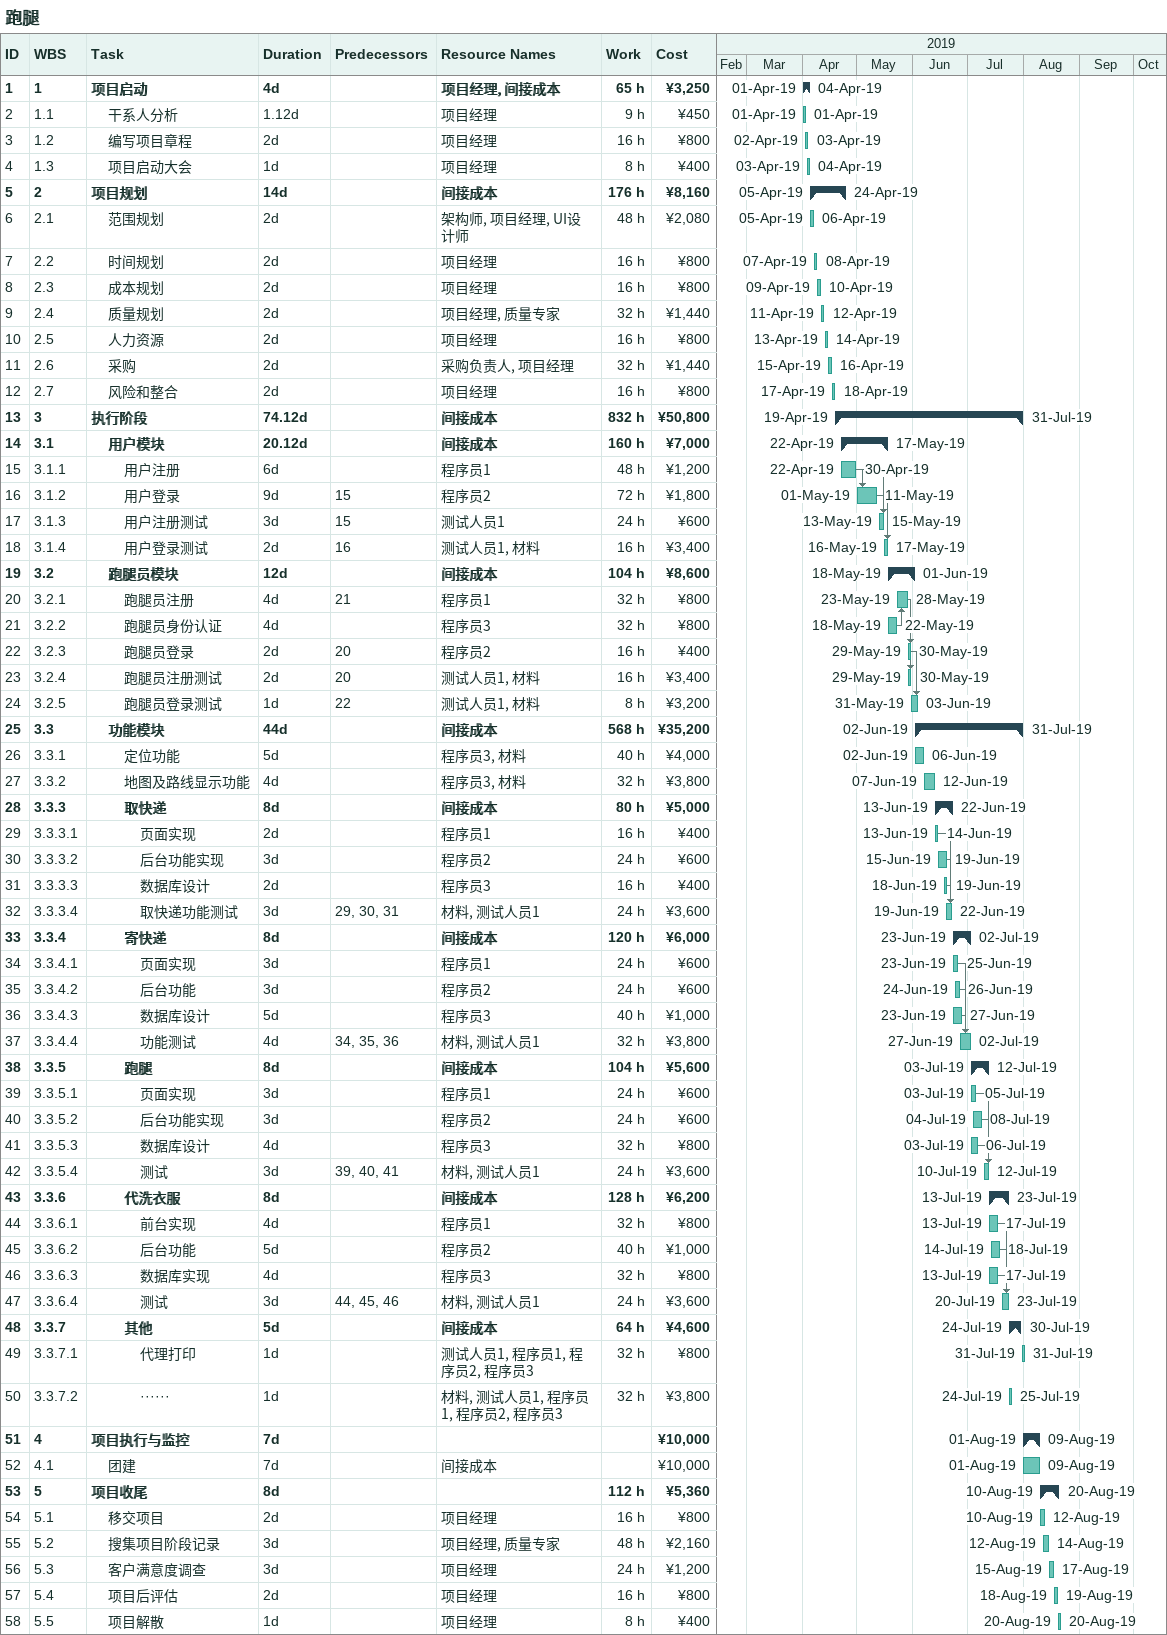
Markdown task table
跑腿

| ID | WBS | Task | Duration | Start | Finish | Predecessors | Resources | Work (h) | Cost (¥) |
|---|---|---|---|---|---|---|---|---|---|
| 1 | 1 | **项目启动** | 4d | 2019-04-01 | 2019-04-04 |  | 项目经理, 间接成本 | 65 | 3250 |
| 2 | 1.1 | 干系人分析 | 1.12d | 2019-04-01 | 2019-04-01 |  | 项目经理 | 9 | 450 |
| 3 | 1.2 | 编写项目章程 | 2d | 2019-04-02 | 2019-04-03 |  | 项目经理 | 16 | 800 |
| 4 | 1.3 | 项目启动大会 | 1d | 2019-04-03 | 2019-04-04 |  | 项目经理 | 8 | 400 |
| 5 | 2 | **项目规划** | 14d | 2019-04-05 | 2019-04-24 |  | 间接成本 | 176 | 8160 |
| 6 | 2.1 | 范围规划 | 2d | 2019-04-05 | 2019-04-06 |  | 架构师, 项目经理, UI设计师 | 48 | 2080 |
| 7 | 2.2 | 时间规划 | 2d | 2019-04-07 | 2019-04-08 |  | 项目经理 | 16 | 800 |
| 8 | 2.3 | 成本规划 | 2d | 2019-04-09 | 2019-04-10 |  | 项目经理 | 16 | 800 |
| 9 | 2.4 | 质量规划 | 2d | 2019-04-11 | 2019-04-12 |  | 项目经理, 质量专家 | 32 | 1440 |
| 10 | 2.5 | 人力资源 | 2d | 2019-04-13 | 2019-04-14 |  | 项目经理 | 16 | 800 |
| 11 | 2.6 | 采购 | 2d | 2019-04-15 | 2019-04-16 |  | 采购负责人, 项目经理 | 32 | 1440 |
| 12 | 2.7 | 风险和整合 | 2d | 2019-04-17 | 2019-04-18 |  | 项目经理 | 16 | 800 |
| 13 | 3 | **执行阶段** | 74.12d | 2019-04-19 | 2019-07-31 |  | 间接成本 | 832 | 50800 |
| 14 | 3.1 | **用户模块** | 20.12d | 2019-04-22 | 2019-05-17 |  | 间接成本 | 160 | 7000 |
| 15 | 3.1.1 | 用户注册 | 6d | 2019-04-22 | 2019-04-30 |  | 程序员1 | 48 | 1200 |
| 16 | 3.1.2 | 用户登录 | 9d | 2019-05-01 | 2019-05-11 | 15 | 程序员2 | 72 | 1800 |
| 17 | 3.1.3 | 用户注册测试 | 3d | 2019-05-13 | 2019-05-15 | 15 | 测试人员1 | 24 | 600 |
| 18 | 3.1.4 | 用户登录测试 | 2d | 2019-05-16 | 2019-05-17 | 16 | 测试人员1, 材料 | 16 | 3400 |
| 19 | 3.2 | **跑腿员模块** | 12d | 2019-05-18 | 2019-06-01 |  | 间接成本 | 104 | 8600 |
| 20 | 3.2.1 | 跑腿员注册 | 4d | 2019-05-23 | 2019-05-28 | 21 | 程序员1 | 32 | 800 |
| 21 | 3.2.2 | 跑腿员身份认证 | 4d | 2019-05-18 | 2019-05-22 |  | 程序员3 | 32 | 800 |
| 22 | 3.2.3 | 跑腿员登录 | 2d | 2019-05-29 | 2019-05-30 | 20 | 程序员2 | 16 | 400 |
| 23 | 3.2.4 | 跑腿员注册测试 | 2d | 2019-05-29 | 2019-05-30 | 20 | 测试人员1, 材料 | 16 | 3400 |
| 24 | 3.2.5 | 跑腿员登录测试 | 1d | 2019-05-31 | 2019-06-03 | 22 | 测试人员1, 材料 | 8 | 3200 |
| 25 | 3.3 | **功能模块** | 44d | 2019-06-02 | 2019-07-31 |  | 间接成本 | 568 | 35200 |
| 26 | 3.3.1 | 定位功能 | 5d | 2019-06-02 | 2019-06-06 |  | 程序员3, 材料 | 40 | 4000 |
| 27 | 3.3.2 | 地图及路线显示功能 | 4d | 2019-06-07 | 2019-06-12 |  | 程序员3, 材料 | 32 | 3800 |
| 28 | 3.3.3 | **取快递** | 8d | 2019-06-13 | 2019-06-22 |  | 间接成本 | 80 | 5000 |
| 29 | 3.3.3.1 | 页面实现 | 2d | 2019-06-13 | 2019-06-14 |  | 程序员1 | 16 | 400 |
| 30 | 3.3.3.2 | 后台功能实现 | 3d | 2019-06-15 | 2019-06-19 |  | 程序员2 | 24 | 600 |
| 31 | 3.3.3.3 | 数据库设计 | 2d | 2019-06-18 | 2019-06-19 |  | 程序员3 | 16 | 400 |
| 32 | 3.3.3.4 | 取快递功能测试 | 3d | 2019-06-19 | 2019-06-22 | 29, 30, 31 | 材料, 测试人员1 | 24 | 3600 |
| 33 | 3.3.4 | **寄快递** | 8d | 2019-06-23 | 2019-07-02 |  | 间接成本 | 120 | 6000 |
| 34 | 3.3.4.1 | 页面实现 | 3d | 2019-06-23 | 2019-06-25 |  | 程序员1 | 24 | 600 |
| 35 | 3.3.4.2 | 后台功能 | 3d | 2019-06-24 | 2019-06-26 |  | 程序员2 | 24 | 600 |
| 36 | 3.3.4.3 | 数据库设计 | 5d | 2019-06-23 | 2019-06-27 |  | 程序员3 | 40 | 1000 |
| 37 | 3.3.4.4 | 功能测试 | 4d | 2019-06-27 | 2019-07-02 | 34, 35, 36 | 材料, 测试人员1 | 32 | 3800 |
| 38 | 3.3.5 | **跑腿** | 8d | 2019-07-03 | 2019-07-12 |  | 间接成本 | 104 | 5600 |
| 39 | 3.3.5.1 | 页面实现 | 3d | 2019-07-03 | 2019-07-05 |  | 程序员1 | 24 | 600 |
| 40 | 3.3.5.2 | 后台功能实现 | 3d | 2019-07-04 | 2019-07-08 |  | 程序员2 | 24 | 600 |
| 41 | 3.3.5.3 | 数据库设计 | 4d | 2019-07-03 | 2019-07-06 |  | 程序员3 | 32 | 800 |
| 42 | 3.3.5.4 | 测试 | 3d | 2019-07-10 | 2019-07-12 | 39, 40, 41 | 材料, 测试人员1 | 24 | 3600 |
| 43 | 3.3.6 | **代洗衣服** | 8d | 2019-07-13 | 2019-07-23 |  | 间接成本 | 128 | 6200 |
| 44 | 3.3.6.1 | 前台实现 | 4d | 2019-07-13 | 2019-07-17 |  | 程序员1 | 32 | 800 |
| 45 | 3.3.6.2 | 后台功能 | 5d | 2019-07-14 | 2019-07-18 |  | 程序员2 | 40 | 1000 |
| 46 | 3.3.6.3 | 数据库实现 | 4d | 2019-07-13 | 2019-07-17 |  | 程序员3 | 32 | 800 |
| 47 | 3.3.6.4 | 测试 | 3d | 2019-07-20 | 2019-07-23 | 44, 45, 46 | 材料, 测试人员1 | 24 | 3600 |
| 48 | 3.3.7 | **其他** | 5d | 2019-07-24 | 2019-07-30 |  | 间接成本 | 64 | 4600 |
| 49 | 3.3.7.1 | 代理打印 | 1d | 2019-07-31 | 2019-07-31 |  | 测试人员1, 程序员1, 程序员2, 程序员3 | 32 | 800 |
| 50 | 3.3.7.2 | ······ | 1d | 2019-07-24 | 2019-07-25 |  | 材料, 测试人员1, 程序员1, 程序员2, 程序员3 | 32 | 3800 |
| 51 | 4 | **项目执行与监控** | 7d | 2019-08-01 | 2019-08-09 |  |  |  | 10000 |
| 52 | 4.1 | 团建 | 7d | 2019-08-01 | 2019-08-09 |  | 间接成本 |  | 10000 |
| 53 | 5 | **项目收尾** | 8d | 2019-08-10 | 2019-08-20 |  |  | 112 | 5360 |
| 54 | 5.1 | 移交项目 | 2d | 2019-08-10 | 2019-08-12 |  | 项目经理 | 16 | 800 |
| 55 | 5.2 | 搜集项目阶段记录 | 3d | 2019-08-12 | 2019-08-14 |  | 项目经理, 质量专家 | 48 | 2160 |
| 56 | 5.3 | 客户满意度调查 | 3d | 2019-08-15 | 2019-08-17 |  | 项目经理 | 24 | 1200 |
| 57 | 5.4 | 项目后评估 | 2d | 2019-08-18 | 2019-08-19 |  | 项目经理 | 16 | 800 |
| 58 | 5.5 | 项目解散 | 1d | 2019-08-20 | 2019-08-20 |  | 项目经理 | 8 | 400 |
